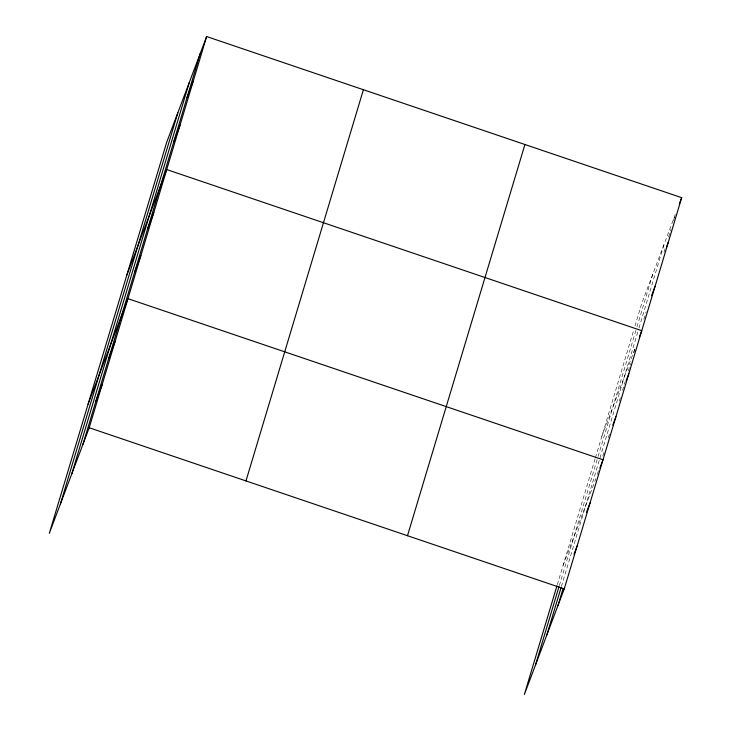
<?xml version="1.0" encoding="UTF-8"?>
<svg xmlns="http://www.w3.org/2000/svg" width="731" height="731" viewBox="0 0 731 731"><rect width="100%" height="100%" fill="white"/><g stroke="black" fill="none" stroke-linecap="round" stroke-linejoin="round"><path stroke-width="0.55" stroke-dasharray="3.65 2.74" d="M557.305 584.718L595.089 458.849M595.409 457.77L633.676 330.284M634.974 325.953L641.791 303.246L675.371 214.393L673.096 221.959M559.343 585.522L597.766 457.496M598.095 456.418L636.646 327.991M636.966 326.912L652.874 273.924M561.39 586.509L638.647 329.142M638.967 328.064L664.287 243.715M597.337 474.346L598.634 470.042M602.828 456.053L604.117 451.749M608.32 437.768L609.608 433.465M619.294 401.191L620.592 396.887M622.529 390.436L625.106 381.829M628.34 371.065L630.597 363.535M633.832 352.781L635.12 348.477M643.883 319.283L646.158 311.717M664.013 252.241L665.311 247.91M668.554 237.1L670.83 229.534M601.869 436.261L635.047 348.449M563.117 565.355L595.902 478.595"/><path stroke-width="1.1" d="M60.399 503.997L177.825 112.793M71.812 473.779L189.247 82.585M82.895 444.457L200.321 53.253M206.635 36.55L166.75 142.116L49.315 533.319L89.209 427.754L206.635 36.55L681.685 197.681L564.25 588.884L524.365 694.45L556.976 585.796M245.972 480.925L363.398 89.721M407.487 535.713L524.922 144.51M535.448 665.128L559.014 586.591M546.861 634.919L561.07 587.578M557.945 605.597L563.108 588.382M187.017 97.598L193.331 80.885M173.704 141.933L180.018 125.22M126.819 275.121L166.714 169.555L641.754 330.695L639.387 336.954M147.479 229.296L153.793 212.593M134.559 272.334L140.873 255.622M88.067 404.216L127.962 298.659L603.002 459.79L599.849 468.142M108.727 358.391L115.041 341.688M95.807 401.429L102.121 384.716M679.318 203.949L681.685 197.681M666.398 247.242L668.372 242.016M651.513 295.753L655.067 286.36M626.074 381.034L628.843 373.724M612.77 425.113L615.922 416.752M586.536 512.221L590.091 502.818M574.018 554.208L577.17 545.856M89.209 427.754L564.25 588.884"/></g></svg>
